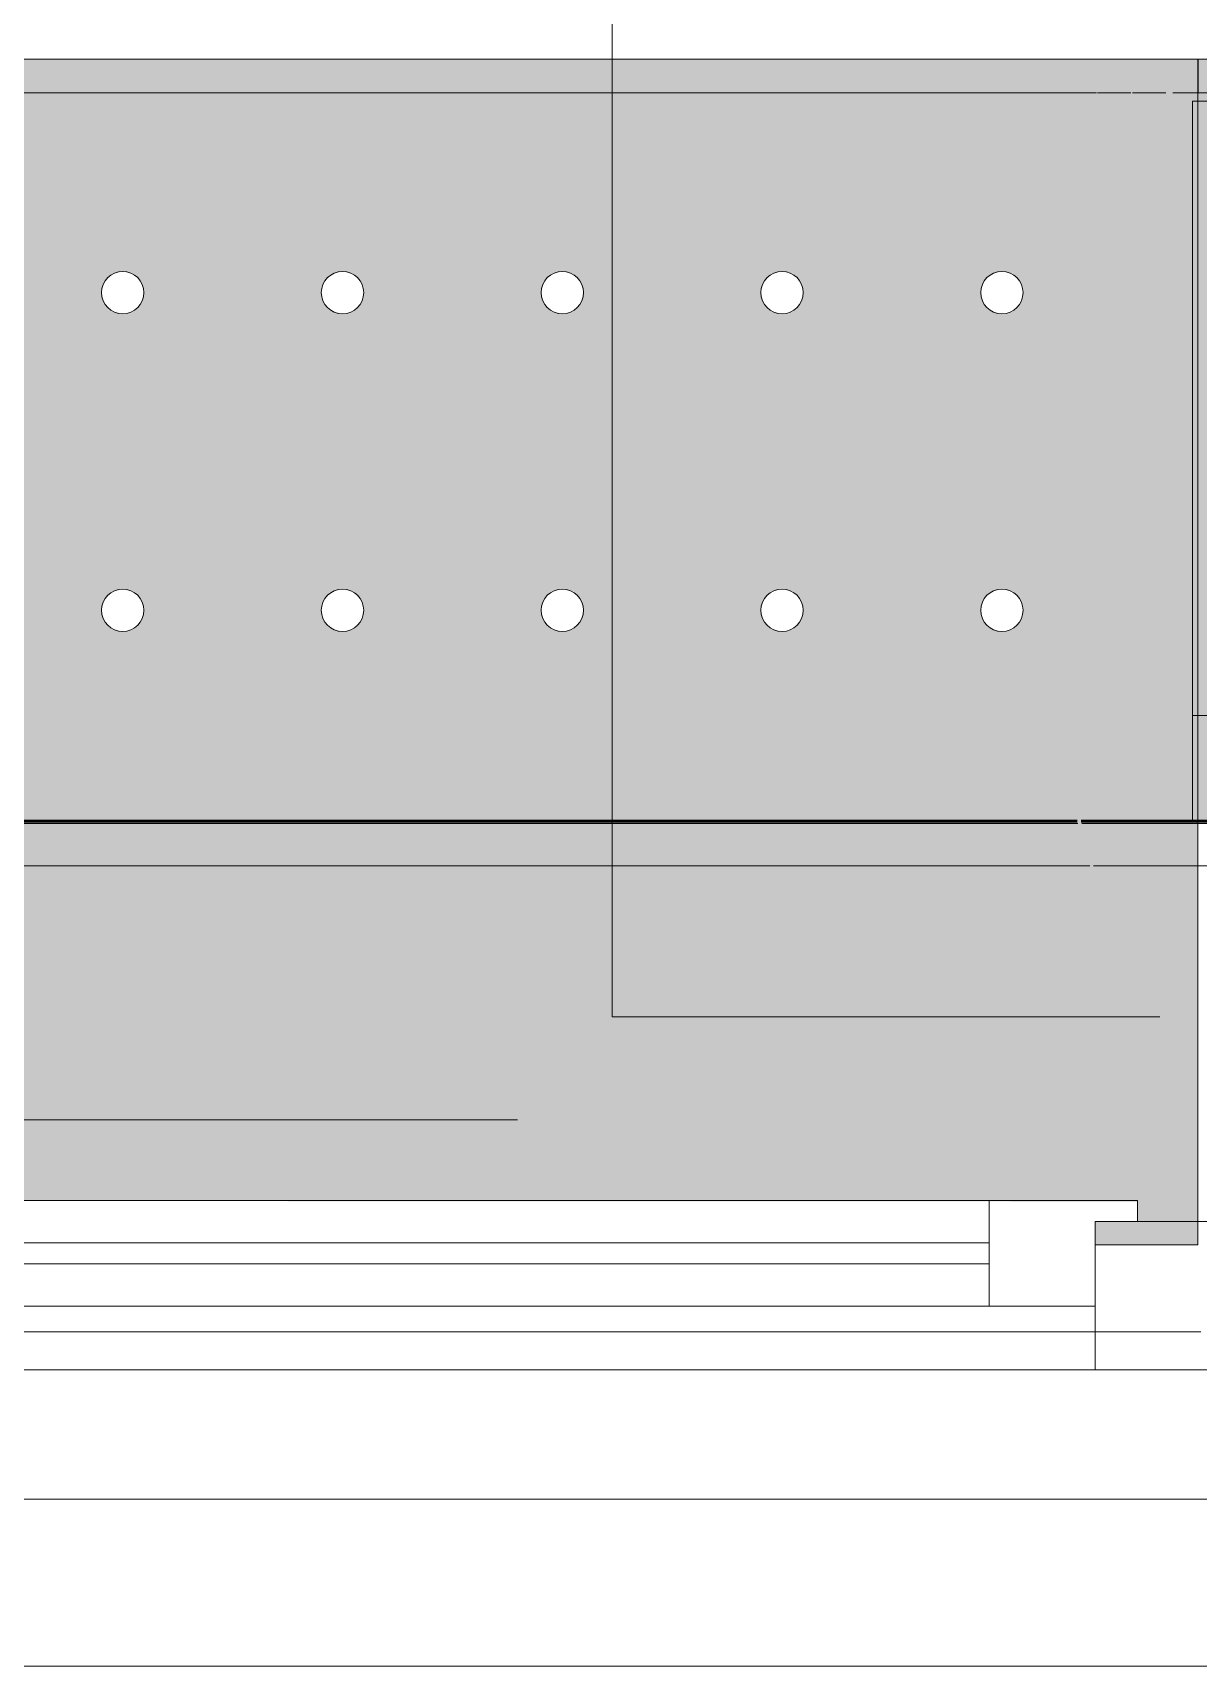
# Model space of a CAD drawing. Header units: millimetres. Extents: x 35144 to 233944, y -8553 to 29000.
# Drawn here: x 63139 to 63689, y -258 to 513 of the extents above; entities that cross this region are included whole.
import ezdxf

# ---------------------------------------------------------------- set-up
doc = ezdxf.new("R2010")
doc.units = ezdxf.units.MM
doc.linetypes.add('Осевая', pattern=[3175, 635, -476.25, 1587.5, -476.25])
for name, color, linetype, lineweight in [('A-GLAZ', 7, 'Continuous', 9), ('A-GLAZ-1', 7, 'Continuous', 13), ('A-WALL-IDEN', 7, 'Continuous', 9), ('Оси-2', 7, 'Осевая', 9)]:
    doc.layers.add(name, color=color, linetype=linetype, lineweight=lineweight)
for name, color, linetype, lineweight, true_color in [('A-WALL-1', 7, 'Continuous', 9, 0xc0c0c0), ('I-WALL-13', 7, 'Continuous', 53, 0xeaa7bf), ('I-WALL-7', 7, 'Continuous', 9, 0xcbc7bf), ('S-WALL-ANLY', 7, 'Continuous', 13, 0x008040), ('Знаки-1', 9, 'Continuous', 9, 0x808080), ('Знаки-2', 7, 'Continuous', 9, 0xc1bbaf), ('Знаки-4', 7, 'Continuous', 9, 0xaba79f), ('Знаки-5', 7, 'Continuous', 9, 0xd5cdbe), ('Знаки-6', 7, 'Continuous', 9, 0xd1cabb), ('Знаки-7', 7, 'Continuous', 9, 0xccc5b7), ('Знаки-8', 7, 'Continuous', 9, 0xd4ccbd)]:
    doc.layers.add(name, color=color, linetype=linetype, lineweight=lineweight, true_color=true_color)
doc.layers.add('Знаки-3', color=7, linetype='Continuous', lineweight=9, transparency=0.5)

# ---------------------------------------------------------------- blocks, each defined once
blk = doc.blocks.new('120_Окно_СКБ_2Ст - 120_Окно_СКБ_2Ст 2100х2500 _мал створка справа_-V49-План отделки стен 1 этажа в осях 17-23')
at = {"layer": 'A-GLAZ'}
for p, q in [((1050, -57), (-1050, -57)), ((-930, -107), (100, -107)), ((100, -117), (-930, -117)), ((-1030, -127), (-1028.52, -127)), ((-1028.52, -127), (-1025.49, -127)), ((-1024.91, -127), (-1021.17, -127)), ((-1020.98, -127), (-1017.24, -127)), ((-1017.04, -127), (-1013.3, -127)), ((-1013.18, -127), (-1000, -127))]:
    blk.add_line(p, q, dxfattribs=at)
at = {"layer": 'A-GLAZ-1'}
for p, q in [((-1050, -57), (-980, -57)), ((-980, -57), (-980, -127)), ((150, -87), (-980, -87)), ((-980, -87), (-980, -127)), ((-930, -137), (-930, -87)), ((-980, -127), (-1050, -127)), ((-980, -127), (-1000, -127)), ((-1000, -127), (-1000, -137)), ((-1000, -137), (170, -137)), ((170, -137), (-1000, -137))]:
    blk.add_line(p, q, dxfattribs=at)
blk = doc.blocks.new('Зашивка радиатора_ с перфорацией М5 - Зашивка радиатора_ с перфорацией М5-V61-План отделки стен 1 этажа в осях 17-23')
at = {"layer": 'Знаки-3'}
h = blk.add_hatch(color=256, dxfattribs=at)
h.paths.add_polyline_path([(1718.52, 380), (1698.52, 380), (1698.52, 369), (1718.52, 368.96), (1718.52, 359), (918.52, 359), (918.52, 369), (938.52, 369), (938.52, 380), (868.52, 380), (868.52, 369), (888.52, 369), (888.52, 359), (-281.48, 359.54), (-281.48, 369), (-261.48, 369), (-261.48, 380), (-310, 380), (-310, -179.94), (1748.52, -179), (1748.52, 201), (1750, 201), (1750, 221), (1748.52, 221), (1748.52, 380), (1724.33, 380)])
h.paths.add_polyline_path([(1650, 90.35), (1655, 89.02), (1658.66, 85.35), (1660, 80.35), (1658.66, 75.35), (1655, 71.69), (1650, 70.35), (1645, 71.69), (1641.34, 75.35), (1640, 80.35), (1641.34, 85.35), (1645, 89.02), (1647.41, 90.01)])
h.paths.add_polyline_path([(1546.25, 90.35), (1551.25, 89.02), (1554.91, 85.35), (1556.25, 80.35), (1554.91, 75.35), (1551.25, 71.69), (1546.25, 70.35), (1541.25, 71.69), (1537.59, 75.35), (1536.25, 80.35), (1537.59, 85.35), (1541.25, 89.02), (1543.66, 90.01)])
h.paths.add_polyline_path([(820, 90.35), (825, 89.02), (828.66, 85.35), (830, 80.35), (828.66, 75.35), (825, 71.69), (820, 70.35), (815, 71.69), (811.34, 75.35), (810, 80.35), (811.34, 85.35), (815, 89.02), (817.41, 90.01)])
h.paths.add_polyline_path([(612.5, 90.35), (617.5, 89.02), (621.16, 85.35), (622.5, 80.35), (621.16, 75.35), (617.5, 71.69), (612.5, 70.35), (607.5, 71.69), (603.84, 75.35), (602.5, 80.35), (603.84, 85.35), (607.5, 89.02), (611.09, 90.17)])
h.paths.add_polyline_path([(301.25, 90.35), (306.25, 89.02), (309.91, 85.35), (311.25, 80.35), (309.91, 75.35), (306.25, 71.69), (301.25, 70.35), (296.25, 71.69), (292.59, 75.35), (291.25, 80.35), (292.59, 85.35), (296.25, 89.02), (298.66, 90.01)])
h.paths.add_polyline_path([(508.75, 90.35), (513.75, 89.02), (517.41, 85.35), (518.75, 80.35), (517.41, 75.35), (513.75, 71.69), (508.75, 70.35), (503.75, 71.69), (500.09, 75.35), (498.75, 80.35), (500.09, 85.35), (503.75, 89.02), (506.16, 90.01)])
h.paths.add_polyline_path([(405, 90.35), (410, 89.02), (413.66, 85.35), (415, 80.35), (413.66, 75.35), (410, 71.69), (405, 70.35), (400, 71.69), (396.34, 75.35), (395, 80.35), (396.34, 85.35), (400, 89.02), (402.41, 90.01)])
h.paths.add_polyline_path([(1442.5, 90.35), (1447.5, 89.02), (1451.16, 85.35), (1452.5, 80.35), (1451.16, 75.35), (1447.5, 71.69), (1442.5, 70.35), (1437.5, 71.69), (1433.84, 75.35), (1432.5, 80.35), (1433.84, 85.35), (1437.5, 89.02), (1439.91, 90.01)])
h.paths.add_polyline_path([(1235, 90.35), (1240, 89.02), (1243.66, 85.35), (1245, 80.35), (1243.66, 75.35), (1240, 71.69), (1235, 70.35), (1230, 71.69), (1226.34, 75.35), (1225, 80.35), (1226.34, 85.35), (1230, 89.02), (1232.41, 90.01)])
h.paths.add_polyline_path([(1027.5, 90.35), (1032.5, 89.02), (1036.16, 85.35), (1037.5, 80.35), (1036.16, 75.35), (1032.5, 71.69), (1027.5, 70.35), (1022.5, 71.69), (1018.84, 75.35), (1017.5, 80.35), (1018.84, 85.35), (1022.5, 89.02), (1024.91, 90.01)])
h.paths.add_polyline_path([(923.75, 90.35), (928.75, 89.02), (932.41, 85.35), (933.75, 80.35), (932.41, 75.35), (928.75, 71.69), (923.75, 70.35), (918.75, 71.69), (915.09, 75.35), (913.75, 80.35), (915.09, 85.35), (918.75, 89.02), (921.16, 90.01)])
h.paths.add_polyline_path([(1338.75, 90.35), (1343.75, 89.02), (1347.41, 85.35), (1348.75, 80.35), (1347.41, 75.35), (1343.75, 71.69), (1338.75, 70.35), (1333.75, 71.69), (1330.09, 75.35), (1328.75, 80.35), (1330.09, 85.35), (1333.75, 89.02), (1336.16, 90.01)])
h.paths.add_polyline_path([(1131.25, 90.35), (1136.25, 89.02), (1139.91, 85.35), (1141.25, 80.35), (1139.91, 75.35), (1136.25, 71.69), (1131.25, 70.35), (1126.25, 71.69), (1122.59, 75.35), (1121.25, 80.35), (1122.59, 85.35), (1126.25, 89.02), (1128.66, 90.01)])
h.paths.add_polyline_path([(716.25, 90.35), (721.25, 89.02), (724.91, 85.35), (726.25, 80.35), (724.91, 75.35), (721.25, 71.69), (716.25, 70.35), (711.25, 71.69), (707.59, 75.35), (706.25, 80.35), (707.59, 85.35), (711.25, 89.02), (713.66, 90.01)])
h.paths.add_polyline_path([(197.5, 90.35), (202.5, 89.02), (206.16, 85.35), (207.5, 80.35), (206.16, 75.35), (202.5, 71.69), (197.5, 70.35), (192.5, 71.69), (188.84, 75.35), (187.5, 80.35), (188.84, 85.35), (192.5, 89.02), (194.91, 90.01)])
h.paths.add_polyline_path([(-113.75, 90.35), (-108.75, 89.02), (-105.09, 85.35), (-103.75, 80.35), (-105.09, 75.35), (-108.75, 71.69), (-113.75, 70.35), (-118.75, 71.69), (-122.41, 75.35), (-123.75, 80.35), (-122.41, 85.35), (-118.75, 89.02), (-116.34, 90.01)])
h.paths.add_polyline_path([(-217.5, 90.35), (-212.5, 89.02), (-208.84, 85.35), (-207.5, 80.35), (-208.84, 75.35), (-212.5, 71.69), (-217.5, 70.35), (-222.5, 71.69), (-226.16, 75.35), (-227.5, 80.35), (-226.16, 85.35), (-222.5, 89.02), (-220.09, 90.01)])
h.paths.add_polyline_path([(93.75, 90.35), (98.75, 89.02), (102.41, 85.35), (103.75, 80.35), (102.41, 75.35), (98.75, 71.69), (93.75, 70.35), (88.75, 71.69), (85.09, 75.35), (83.75, 80.35), (85.09, 85.35), (88.75, 89.02), (91.16, 90.01)])
h.paths.add_polyline_path([(-10, 90.35), (-5, 89.02), (-1.34, 85.35), (0, 80.35), (-1.34, 75.35), (-5, 71.69), (-10, 70.35), (-15, 71.69), (-18.66, 75.35), (-20, 80.35), (-18.66, 85.35), (-15, 89.02), (-12.59, 90.01)])
h.paths.add_polyline_path([(1442.5, -59.65), (1447.5, -60.98), (1451.16, -64.65), (1452.5, -69.65), (1451.16, -74.65), (1447.5, -78.31), (1442.5, -79.65), (1437.5, -78.31), (1433.84, -74.65), (1432.5, -69.65), (1433.84, -64.65), (1437.5, -60.98), (1439.91, -59.99)])
h.paths.add_polyline_path([(1650, -59.65), (1655, -60.98), (1658.66, -64.65), (1660, -69.65), (1658.66, -74.65), (1655, -78.31), (1650, -79.65), (1645, -78.31), (1641.34, -74.65), (1640, -69.65), (1641.34, -64.65), (1645, -60.98), (1647.41, -59.99)])
h.paths.add_polyline_path([(1546.25, -59.65), (1551.25, -60.98), (1554.91, -64.65), (1556.25, -69.65), (1554.91, -74.65), (1551.25, -78.31), (1546.25, -79.65), (1541.25, -78.31), (1537.59, -74.65), (1536.25, -69.65), (1537.59, -64.65), (1541.25, -60.98), (1543.66, -59.99)])
h.paths.add_polyline_path([(508.75, -59.65), (513.75, -60.98), (517.41, -64.65), (518.75, -69.65), (517.41, -74.65), (513.75, -78.31), (508.75, -79.65), (503.75, -78.31), (500.09, -74.65), (498.75, -69.65), (500.09, -64.65), (503.75, -60.98), (506.16, -59.99)])
h.paths.add_polyline_path([(1027.5, -59.65), (1032.5, -60.98), (1036.16, -64.65), (1037.5, -69.65), (1036.16, -74.65), (1032.5, -78.31), (1027.5, -79.65), (1022.5, -78.31), (1018.84, -74.65), (1017.5, -69.65), (1018.84, -64.65), (1022.5, -60.98), (1024.91, -59.99)])
h.paths.add_polyline_path([(716.25, -59.65), (721.25, -60.98), (724.91, -64.65), (726.25, -69.65), (724.91, -74.65), (721.25, -78.31), (716.25, -79.65), (711.25, -78.31), (707.59, -74.65), (706.25, -69.65), (707.59, -64.65), (711.25, -60.98), (713.66, -59.99)])
h.paths.add_polyline_path([(612.5, -59.65), (617.5, -60.98), (621.16, -64.65), (622.5, -69.65), (621.16, -74.65), (617.5, -78.31), (612.5, -79.65), (607.5, -78.31), (603.84, -74.65), (602.5, -69.65), (603.84, -64.65), (607.5, -60.98), (611.09, -59.83)])
h.paths.add_polyline_path([(1131.25, -59.65), (1136.25, -60.98), (1139.91, -64.65), (1141.25, -69.65), (1139.91, -74.65), (1136.25, -78.31), (1131.25, -79.65), (1126.25, -78.31), (1122.59, -74.65), (1121.25, -69.65), (1122.59, -64.65), (1126.25, -60.98), (1128.66, -59.99)])
h.paths.add_polyline_path([(197.5, -59.65), (202.5, -60.98), (206.16, -64.65), (207.5, -69.65), (206.16, -74.65), (202.5, -78.31), (197.5, -79.65), (192.5, -78.31), (188.84, -74.65), (187.5, -69.65), (188.84, -64.65), (192.5, -60.98), (194.91, -59.99)])
h.paths.add_polyline_path([(923.75, -59.65), (928.75, -60.98), (932.41, -64.65), (933.75, -69.65), (932.41, -74.65), (928.75, -78.31), (923.75, -79.65), (918.75, -78.31), (915.09, -74.65), (913.75, -69.65), (915.09, -64.65), (918.75, -60.98), (921.16, -59.99)])
h.paths.add_polyline_path([(301.25, -59.65), (306.25, -60.98), (309.91, -64.65), (311.25, -69.65), (309.91, -74.65), (306.25, -78.31), (301.25, -79.65), (296.25, -78.31), (292.59, -74.65), (291.25, -69.65), (292.59, -64.65), (296.25, -60.98), (298.66, -59.99)])
h.paths.add_polyline_path([(820, -59.65), (825, -60.98), (828.66, -64.65), (830, -69.65), (828.66, -74.65), (825, -78.31), (820, -79.65), (815, -78.31), (811.34, -74.65), (810, -69.65), (811.34, -64.65), (815, -60.98), (817.41, -59.99)])
h.paths.add_polyline_path([(1338.75, -59.65), (1343.75, -60.98), (1347.41, -64.65), (1348.75, -69.65), (1347.41, -74.65), (1343.75, -78.31), (1338.75, -79.65), (1333.75, -78.31), (1330.09, -74.65), (1328.75, -69.65), (1330.09, -64.65), (1333.75, -60.98), (1336.16, -59.99)])
h.paths.add_polyline_path([(405, -59.65), (410, -60.98), (413.66, -64.65), (415, -69.65), (413.66, -74.65), (410, -78.31), (405, -79.65), (400, -78.31), (396.34, -74.65), (395, -69.65), (396.34, -64.65), (400, -60.98), (402.41, -59.99)])
h.paths.add_polyline_path([(93.75, -59.65), (98.75, -60.98), (102.41, -64.65), (103.75, -69.65), (102.41, -74.65), (98.75, -78.31), (93.75, -79.65), (88.75, -78.31), (85.09, -74.65), (83.75, -69.65), (85.09, -64.65), (88.75, -60.98), (91.16, -59.99)])
h.paths.add_polyline_path([(1235, -59.65), (1240, -60.98), (1243.66, -64.65), (1245, -69.65), (1243.66, -74.65), (1240, -78.31), (1235, -79.65), (1230, -78.31), (1226.34, -74.65), (1225, -69.65), (1226.34, -64.65), (1230, -60.98), (1232.41, -59.99)])
h.paths.add_polyline_path([(-10, -59.65), (-5, -60.98), (-1.34, -64.65), (0, -69.65), (-1.34, -74.65), (-5, -78.31), (-10, -79.65), (-15, -78.31), (-18.66, -74.65), (-20, -69.65), (-18.66, -64.65), (-15, -60.98), (-12.59, -59.99)])
h.paths.add_polyline_path([(-217.5, -59.65), (-212.5, -60.98), (-208.84, -64.65), (-207.5, -69.65), (-208.84, -74.65), (-212.5, -78.31), (-217.5, -79.65), (-222.5, -78.31), (-226.16, -74.65), (-227.5, -69.65), (-226.16, -64.65), (-222.5, -60.98), (-220.09, -59.99)])
h.paths.add_polyline_path([(-113.75, -59.65), (-108.75, -60.98), (-105.09, -64.65), (-103.75, -69.65), (-105.09, -74.65), (-108.75, -78.31), (-113.75, -79.65), (-118.75, -78.31), (-122.41, -74.65), (-123.75, -69.65), (-122.41, -64.65), (-118.75, -60.98), (-116.34, -59.99)])
for points in [[(1735.6, -163.94), (-310, -163.94), (-310, -179.94), (1748.52, -179), (1748.52, -163.94), (1736.12, -163.94)], [(-185, -163.94), (-200, -164.51), (-199.32, -179.94), (-160, -179.94), (-160.68, -163.94), (-182.59, -163.94)], [(-185, -163.94), (-200, -164.51), (-199.32, -179.94), (-160, -179.94), (-160.68, -163.94), (-182.59, -163.94)], [(-180, -163.94), (-190, -163.94), (-189.66, -179.94), (-170, -179.94), (-170.34, -163.94), (-179.38, -163.94)], [(-188.66, -163.94), (-190, -163.94), (-189.66, -179.94), (-170, -179.94), (-170.34, -163.94), (-187.07, -163.94)], [(-65.86, -163.94), (-100, -163.94), (-99.32, -179.94), (-60, -179.94), (-60.68, -163.94), (-62.68, -163.94)], [(-100, -163.94), (-99.32, -179.94), (-60, -179.94), (-60.68, -163.94), (-99.32, -163.94)], [(-70, -163.94), (-90, -163.94), (-89.66, -179.94), (-70, -179.94)], [(-72.93, -163.94), (-90, -163.94), (-89.66, -179.94), (-70, -179.94), (-70.34, -163.94), (-71.34, -163.94)], [(5.86, -163.94), (0, -163.94), (0.68, -179.94), (40, -179.94), (39.32, -163.94), (10, -163.94)], [(28.66, -163.94), (0, -163.94), (0.68, -179.94), (40, -179.94), (39.32, -163.94), (29.66, -163.94)], [(27.07, -163.94), (10, -163.94), (10.34, -179.94), (30, -179.94), (29.66, -163.94), (28.66, -163.94)], [(20, -163.94), (10, -163.94), (10.34, -179.94), (30, -179.94), (29.66, -163.94), (22.59, -163.94)], [(100.68, -163.94), (100, -163.94), (100.68, -179.94), (140, -179.94), (139.32, -163.94), (102.68, -163.94)], [(128.66, -163.94), (100, -163.94), (100.68, -179.94), (140, -179.94), (139.32, -163.94), (129.66, -163.94)], [(110.34, -163.94), (110, -163.94), (110.34, -179.94), (130, -179.94), (129.66, -163.94), (111.34, -163.94)], [(127.07, -163.94), (110, -163.94), (110.34, -179.94), (130, -179.94), (129.66, -163.94), (128.66, -163.94)], [(200, -163.94), (200.68, -179.94), (240, -179.94), (239.32, -163.94), (200.68, -163.94)], [(210.34, -163.94), (200, -163.94), (200.68, -179.94), (240, -179.94), (239.32, -163.94), (211.34, -163.94)], [(210.34, -163.94), (210, -163.94), (210.34, -179.94), (230, -179.94), (229.66, -163.94), (211.34, -163.94)], [(227.07, -163.94), (210, -163.94), (210.34, -179.94), (230, -179.94), (229.66, -163.94), (228.66, -163.94)]]:
    blk.add_hatch(color=256, dxfattribs=at).paths.add_polyline_path(points)
at = {"layer": 'Знаки-1'}
for p, q in [((-261.48, 380), (-310, 380)), ((-310, 380), (-310, -179.94)), ((-310, -179.94), (1750, -179.94))]:
    blk.add_line(p, q, dxfattribs=at)
for centre, start, end in [((-217.5, 80.35), 0, 180), ((-113.75, 80.35), 0, 180), ((-10, 80.35), 0, 180), ((93.75, 80.35), 0, 180), ((197.5, 80.35), 0, 180), ((-217.5, 80.35), 180, 0), ((-113.75, 80.35), 180, 0), ((-10, 80.35), 180, 360), ((93.75, 80.35), 180, 0), ((197.5, 80.35), 180, 0), ((-217.5, -69.65), 0, 180), ((-113.75, -69.65), 0, 180), ((-10, -69.65), 0, 180), ((93.75, -69.65), 0, 180), ((197.5, -69.65), 0, 180), ((-217.5, -69.65), 180, 0), ((-113.75, -69.65), 180, 0), ((-10, -69.65), 180, 0), ((93.75, -69.65), 180, 0), ((197.5, -69.65), 180, 0)]:
    blk.add_arc(centre, 10, start, end, dxfattribs=at)
at = {"layer": 'Знаки-2'}
for p, q in [((-310, -179.94), (-310, 180)), ((-304.93, -163.94), (-310, -163.94)), ((-310, -163.94), (-310, -179.94)), ((-298.26, -163.94), (-304.86, -163.94)), ((-279.21, -163.94), (-294.88, -163.94)), ((-262.71, -163.94), (-278.39, -163.94)), ((-200, -163.94), (-262.14, -163.94)), ((-200, -163.94), (-190, -163.94)), ((-190, -163.94), (-200, -163.94)), ((-190, -163.94), (-180, -163.94)), ((-180, -163.94), (-190, -163.94)), ((-179.37, -163.94), (-170, -163.94)), ((-170, -163.94), (-179.37, -163.94)), ((-170, -163.94), (-162.8, -163.94)), ((-162.8, -163.94), (-170, -163.94)), ((-162.68, -163.94), (-160, -163.94)), ((-160, -163.94), (-162.68, -163.94)), ((-100, -163.94), (-160, -163.94)), ((-100, -163.94), (-60, -163.94)), ((-60, -163.94), (-100, -163.94)), ((0, -163.94), (-60, -163.94)), ((0, -163.94), (40, -163.94)), ((40, -163.94), (0, -163.94)), ((100, -163.94), (40, -163.94)), ((100, -163.94), (110, -163.94)), ((110, -163.94), (100, -163.94)), ((110, -163.94), (130, -163.94)), ((130, -163.94), (110, -163.94)), ((130, -163.94), (140, -163.94)), ((140, -163.94), (130, -163.94)), ((200, -163.94), (140, -163.94)), ((200, -163.94), (240, -163.94)), ((240, -163.94), (200, -163.94)), ((-310, -179.94), (-200, -179.94)), ((-200, -179.94), (-190, -179.94)), ((-190, -179.94), (-200, -179.94)), ((-190, -179.94), (-170, -179.94)), ((-170, -179.94), (-190, -179.94)), ((-170, -179.94), (-160, -179.94)), ((-160, -179.94), (-170, -179.94)), ((-160, -179.94), (-100, -179.94)), ((-100, -179.94), (-60, -179.94)), ((-60, -179.94), (-100, -179.94)), ((-60, -179.94), (0, -179.94)), ((0, -179.94), (40, -179.94)), ((40, -179.94), (0, -179.94)), ((40, -179.94), (100, -179.94)), ((100, -179.94), (110, -179.94)), ((110, -179.94), (100, -179.94)), ((110, -179.94), (130, -179.94)), ((130, -179.94), (110, -179.94)), ((130, -179.94), (140, -179.94)), ((140, -179.94), (130, -179.94)), ((140, -179.94), (200, -179.94)), ((200, -179.94), (240, -179.94)), ((240, -179.94), (200, -179.94))]:
    blk.add_line(p, q, dxfattribs=at)
at = {"layer": 'Знаки-4'}
for p, q in [((-310, 180), (-310, 380)), ((-310, 380), (-261.48, 380)), ((-310, -163.94), (-304.93, -163.94)), ((-304.86, -163.94), (-298.26, -163.94)), ((-294.88, -163.94), (-279.21, -163.94)), ((-278.39, -163.94), (-262.71, -163.94)), ((-262.14, -163.94), (1700.94, -163.94)), ((1750, -179.94), (-310, -179.94)), ((1750, -179.94), (-310, -179.94))]:
    blk.add_line(p, q, dxfattribs=at)
for centre, start, end in [((-217.5, 80.35), 0, 180), ((-113.75, 80.35), 0, 180), ((-10, 80.35), 0, 180), ((93.75, 80.35), 0, 180), ((197.5, 80.35), 0, 180), ((-217.5, 80.35), 180, 360), ((-113.75, 80.35), 180, 0), ((-10, 80.35), 180, 360), ((93.75, 80.35), 180, 360), ((197.5, 80.35), 180, 0), ((-217.5, -69.65), 0, 180), ((-113.75, -69.65), 0, 180), ((-10, -69.65), 0, 180), ((93.75, -69.65), 0, 180), ((197.5, -69.65), 0, 180), ((-217.5, -69.65), 180, 360), ((-113.75, -69.65), 180, 360), ((-10, -69.65), 180, 360), ((93.75, -69.65), 180, 360), ((197.5, -69.65), 180, 360)]:
    blk.add_arc(centre, 10, start, end, dxfattribs=at)
at = {"layer": 'Знаки-5'}
for p, q in [((-185.18, -163.94), (-188.66, -163.94)), ((-180, -163.94), (-185, -163.94)), ((-175, -163.94), (-179.38, -163.94)), ((-171.34, -163.94), (-174.82, -163.94)), ((-85.18, -163.94), (-88.66, -163.94)), ((-75, -163.94), (-85, -163.94)), ((-71.34, -163.94), (-74.82, -163.94)), ((14.82, -163.94), (11.34, -163.94)), ((25, -163.94), (15, -163.94)), ((28.66, -163.94), (25.18, -163.94)), ((114.82, -163.94), (111.34, -163.94)), ((125, -163.94), (115, -163.94)), ((128.66, -163.94), (125.18, -163.94)), ((214.82, -163.94), (211.34, -163.94)), ((225, -163.94), (215, -163.94)), ((228.66, -163.94), (225.18, -163.94)), ((-188.66, -179.94), (-185.18, -179.94)), ((-185, -179.94), (-175, -179.94)), ((-174.82, -179.94), (-171.34, -179.94)), ((-88.66, -179.94), (-85.18, -179.94)), ((-85, -179.94), (-75, -179.94)), ((-74.82, -179.94), (-71.34, -179.94)), ((11.34, -179.94), (14.82, -179.94)), ((15, -179.94), (25, -179.94)), ((25.18, -179.94), (28.66, -179.94)), ((111.34, -179.94), (114.82, -179.94)), ((115, -179.94), (125, -179.94)), ((125.18, -179.94), (128.66, -179.94)), ((211.34, -179.94), (214.82, -179.94)), ((215, -179.94), (225, -179.94)), ((225.18, -179.94), (228.66, -179.94))]:
    blk.add_line(p, q, dxfattribs=at)
at = {"layer": 'Знаки-6'}
for p, q in [((-190, -163.94), (-199.32, -163.94)), ((-190, -163.94), (-189.66, -163.94)), ((-188.66, -163.94), (-190, -163.94)), ((-189.66, -163.94), (-188.66, -163.94)), ((-188.66, -163.94), (-187.07, -163.94)), ((-187.07, -163.94), (-188.66, -163.94)), ((-187.07, -163.94), (-185.19, -163.94)), ((-185.19, -163.94), (-187.07, -163.94)), ((-185, -163.94), (-182.59, -163.94)), ((-180, -163.94), (-185, -163.94)), ((-182.59, -163.94), (-180, -163.94)), ((-179.37, -163.94), (-175, -163.94)), ((-177.41, -163.94), (-179.37, -163.94)), ((-175, -163.94), (-177.41, -163.94)), ((-174.81, -163.94), (-172.93, -163.94)), ((-171.34, -163.94), (-174.81, -163.94)), ((-172.93, -163.94), (-171.34, -163.94)), ((-171.34, -163.94), (-170, -163.94)), ((-170.34, -163.94), (-171.34, -163.94)), ((-170, -163.94), (-170.34, -163.94)), ((-162.83, -163.94), (-170, -163.94)), ((-160.68, -163.94), (-162.68, -163.94)), ((-90, -163.94), (-99.32, -163.94)), ((-90, -163.94), (-87.07, -163.94)), ((-87.07, -163.94), (-90, -163.94)), ((-87.07, -163.94), (-85.19, -163.94)), ((-85.19, -163.94), (-87.07, -163.94)), ((-85, -163.94), (-80, -163.94)), ((-75, -163.94), (-85, -163.94)), ((-80, -163.94), (-75, -163.94)), ((-74.81, -163.94), (-70, -163.94)), ((-70.34, -163.94), (-74.81, -163.94)), ((-70, -163.94), (-70.34, -163.94)), ((-60.68, -163.94), (-70, -163.94)), ((10, -163.94), (0.68, -163.94)), ((11.28, -163.94), (14.82, -163.94)), ((14.82, -163.94), (11.28, -163.94)), ((15, -163.94), (25, -163.94)), ((25, -163.94), (15, -163.94)), ((25.18, -163.94), (28.72, -163.94)), ((28.72, -163.94), (25.18, -163.94)), ((39.32, -163.94), (30, -163.94)), ((110, -163.94), (100.68, -163.94)), ((110, -163.94), (114.81, -163.94)), ((114.81, -163.94), (110, -163.94)), ((115, -163.94), (125, -163.94)), ((125, -163.94), (115, -163.94)), ((125.19, -163.94), (130, -163.94)), ((130, -163.94), (125.19, -163.94)), ((139.32, -163.94), (130, -163.94)), ((210, -163.94), (200.68, -163.94)), ((210, -163.94), (214.81, -163.94)), ((211.34, -163.94), (210, -163.94)), ((214.81, -163.94), (211.34, -163.94)), ((215, -163.94), (225, -163.94)), ((220, -163.94), (215, -163.94)), ((225, -163.94), (220, -163.94)), ((225.19, -163.94), (230, -163.94)), ((230, -163.94), (225.19, -163.94)), ((239.32, -163.94), (230, -163.94)), ((-199.32, -179.94), (-190, -179.94)), ((-190, -179.94), (-185.19, -179.94)), ((-185.19, -179.94), (-190, -179.94)), ((-185, -179.94), (-175, -179.94)), ((-175, -179.94), (-185, -179.94)), ((-174.81, -179.94), (-170, -179.94)), ((-170, -179.94), (-174.81, -179.94)), ((-170, -179.94), (-160.68, -179.94)), ((-99.32, -179.94), (-90, -179.94)), ((-90, -179.94), (-85.19, -179.94)), ((-85.19, -179.94), (-90, -179.94)), ((-85, -179.94), (-80, -179.94)), ((-80, -179.94), (-85, -179.94)), ((-80, -179.94), (-75, -179.94)), ((-75, -179.94), (-80, -179.94)), ((-74.81, -179.94), (-71.34, -179.94)), ((-70, -179.94), (-74.81, -179.94)), ((-71.34, -179.94), (-70, -179.94)), ((-70, -179.94), (-60.68, -179.94)), ((0.68, -179.94), (10, -179.94)), ((11.28, -179.94), (14.82, -179.94)), ((14.82, -179.94), (11.28, -179.94)), ((15, -179.94), (25, -179.94)), ((25, -179.94), (15, -179.94)), ((25.18, -179.94), (28.72, -179.94)), ((28.72, -179.94), (25.18, -179.94)), ((30, -179.94), (39.32, -179.94)), ((100.68, -179.94), (110, -179.94)), ((110, -179.94), (114.81, -179.94)), ((112.93, -179.94), (110, -179.94)), ((114.81, -179.94), (112.93, -179.94)), ((115, -179.94), (125, -179.94)), ((125, -179.94), (115, -179.94)), ((125.19, -179.94), (130, -179.94)), ((130, -179.94), (125.19, -179.94)), ((130, -179.94), (139.32, -179.94)), ((200.68, -179.94), (210, -179.94)), ((210, -179.94), (214.81, -179.94)), ((214.81, -179.94), (210, -179.94)), ((215, -179.94), (225, -179.94)), ((225, -179.94), (215, -179.94)), ((225.19, -179.94), (230, -179.94)), ((230, -179.94), (225.19, -179.94)), ((230, -179.94), (239.32, -179.94))]:
    blk.add_line(p, q, dxfattribs=at)
at = {"layer": 'Знаки-7'}
for p, q in [((-310, -163.94), (-310, -179.94)), ((-200, -163.94), (-190, -163.94)), ((-190, -163.94), (-200, -163.94)), ((-188.72, -163.94), (-185.18, -163.94)), ((-185.18, -163.94), (-188.72, -163.94)), ((-185, -163.94), (-180, -163.94)), ((-180, -163.94), (-185, -163.94)), ((-179.37, -163.94), (-175, -163.94)), ((-175, -163.94), (-179.37, -163.94)), ((-174.82, -163.94), (-171.28, -163.94)), ((-171.28, -163.94), (-174.82, -163.94)), ((-170, -163.94), (-162.8, -163.94)), ((-162.8, -163.94), (-170, -163.94)), ((-162.68, -163.94), (-160, -163.94)), ((-160, -163.94), (-162.68, -163.94)), ((-100, -163.94), (-90, -163.94)), ((-90, -163.94), (-100, -163.94)), ((-90, -163.94), (-85.19, -163.94)), ((-85.19, -163.94), (-90, -163.94)), ((-85, -163.94), (-75, -163.94)), ((-75, -163.94), (-85, -163.94)), ((-74.81, -163.94), (-70, -163.94)), ((-70, -163.94), (-74.81, -163.94)), ((-70, -163.94), (-60, -163.94)), ((-60, -163.94), (-70, -163.94)), ((0, -163.94), (10, -163.94)), ((10, -163.94), (0, -163.94)), ((10, -163.94), (14.81, -163.94)), ((14.81, -163.94), (10, -163.94)), ((15, -163.94), (25, -163.94)), ((25, -163.94), (15, -163.94)), ((25.19, -163.94), (30, -163.94)), ((30, -163.94), (25.19, -163.94)), ((30, -163.94), (40, -163.94)), ((40, -163.94), (30, -163.94)), ((100, -163.94), (110, -163.94)), ((110, -163.94), (100, -163.94)), ((111.28, -163.94), (114.82, -163.94)), ((114.82, -163.94), (111.28, -163.94)), ((115, -163.94), (125, -163.94)), ((125, -163.94), (115, -163.94)), ((125.18, -163.94), (128.72, -163.94)), ((128.72, -163.94), (125.18, -163.94)), ((130, -163.94), (140, -163.94)), ((140, -163.94), (130, -163.94)), ((200, -163.94), (210, -163.94)), ((210, -163.94), (200, -163.94)), ((210, -163.94), (214.81, -163.94)), ((214.81, -163.94), (210, -163.94)), ((215, -163.94), (225, -163.94)), ((225, -163.94), (215, -163.94)), ((225.19, -163.94), (230, -163.94)), ((230, -163.94), (225.19, -163.94)), ((230, -163.94), (240, -163.94)), ((240, -163.94), (230, -163.94)), ((-200, -179.94), (-190, -179.94)), ((-190, -179.94), (-200, -179.94)), ((-188.72, -179.94), (-185.18, -179.94)), ((-185.18, -179.94), (-188.72, -179.94)), ((-185, -179.94), (-175, -179.94)), ((-175, -179.94), (-185, -179.94)), ((-174.82, -179.94), (-171.28, -179.94)), ((-171.28, -179.94), (-174.82, -179.94)), ((-170, -179.94), (-160, -179.94)), ((-160, -179.94), (-170, -179.94)), ((-100, -179.94), (-90, -179.94)), ((-90, -179.94), (-100, -179.94)), ((-90, -179.94), (-85.19, -179.94)), ((-85.19, -179.94), (-90, -179.94)), ((-85, -179.94), (-75, -179.94)), ((-75, -179.94), (-85, -179.94)), ((-74.81, -179.94), (-70, -179.94)), ((-70, -179.94), (-74.81, -179.94)), ((-70, -179.94), (-60, -179.94)), ((-60, -179.94), (-70, -179.94)), ((0, -179.94), (10, -179.94)), ((10, -179.94), (0, -179.94)), ((10, -179.94), (14.81, -179.94)), ((14.81, -179.94), (10, -179.94)), ((15, -179.94), (25, -179.94)), ((25, -179.94), (15, -179.94)), ((25.19, -179.94), (30, -179.94)), ((30, -179.94), (25.19, -179.94)), ((30, -179.94), (40, -179.94)), ((40, -179.94), (30, -179.94)), ((100, -179.94), (110, -179.94)), ((105.86, -179.94), (100, -179.94)), ((110, -179.94), (105.86, -179.94)), ((111.28, -179.94), (114.82, -179.94)), ((114.82, -179.94), (111.28, -179.94)), ((115, -179.94), (125, -179.94)), ((125, -179.94), (115, -179.94)), ((125.18, -179.94), (128.72, -179.94)), ((128.72, -179.94), (125.18, -179.94)), ((130, -179.94), (140, -179.94)), ((140, -179.94), (130, -179.94)), ((200, -179.94), (200.68, -179.94)), ((210, -179.94), (200, -179.94)), ((200.68, -179.94), (210, -179.94)), ((210, -179.94), (214.81, -179.94)), ((214.81, -179.94), (210, -179.94)), ((215, -179.94), (225, -179.94)), ((225, -179.94), (215, -179.94)), ((225.19, -179.94), (230, -179.94)), ((230, -179.94), (225.19, -179.94)), ((230, -179.94), (240, -179.94)), ((240, -179.94), (230, -179.94))]:
    blk.add_line(p, q, dxfattribs=at)
at = {"layer": 'Знаки-8'}
for p, q in [((-188.72, -163.94), (-185.18, -163.94)), ((-185.18, -163.94), (-188.72, -163.94)), ((-185, -163.94), (-180, -163.94)), ((-180, -163.94), (-185, -163.94)), ((-179.37, -163.94), (-175, -163.94)), ((-175, -163.94), (-179.37, -163.94)), ((-174.82, -163.94), (-171.28, -163.94)), ((-171.28, -163.94), (-174.82, -163.94)), ((-88.72, -163.94), (-85.18, -163.94)), ((-85.18, -163.94), (-88.72, -163.94)), ((-85, -163.94), (-75, -163.94)), ((-75, -163.94), (-85, -163.94)), ((-74.82, -163.94), (-71.28, -163.94)), ((-71.28, -163.94), (-74.82, -163.94)), ((10, -163.94), (14.81, -163.94)), ((14.81, -163.94), (10, -163.94)), ((15, -163.94), (25, -163.94)), ((25, -163.94), (15, -163.94)), ((25.19, -163.94), (30, -163.94)), ((30, -163.94), (25.19, -163.94)), ((111.28, -163.94), (114.82, -163.94)), ((114.82, -163.94), (111.28, -163.94)), ((115, -163.94), (125, -163.94)), ((125, -163.94), (115, -163.94)), ((125.18, -163.94), (128.72, -163.94)), ((128.72, -163.94), (125.18, -163.94)), ((211.28, -163.94), (214.82, -163.94)), ((214.82, -163.94), (211.28, -163.94)), ((215, -163.94), (225, -163.94)), ((225, -163.94), (215, -163.94)), ((225.18, -163.94), (228.72, -163.94)), ((228.72, -163.94), (225.18, -163.94)), ((-188.72, -179.94), (-185.18, -179.94)), ((-185.18, -179.94), (-188.72, -179.94)), ((-185, -179.94), (-175, -179.94)), ((-175, -179.94), (-185, -179.94)), ((-174.82, -179.94), (-171.28, -179.94)), ((-171.28, -179.94), (-174.82, -179.94)), ((-88.72, -179.94), (-85.18, -179.94)), ((-85.18, -179.94), (-88.72, -179.94)), ((-85, -179.94), (-75, -179.94)), ((-75, -179.94), (-85, -179.94)), ((-74.82, -179.94), (-71.28, -179.94)), ((-71.28, -179.94), (-74.82, -179.94)), ((10, -179.94), (12.93, -179.94)), ((14.81, -179.94), (10, -179.94)), ((12.93, -179.94), (14.81, -179.94)), ((15, -179.94), (17.41, -179.94)), ((25, -179.94), (15, -179.94)), ((17.41, -179.94), (20, -179.94)), ((20, -179.94), (22.59, -179.94)), ((22.59, -179.94), (25, -179.94)), ((25.19, -179.94), (27.07, -179.94)), ((30, -179.94), (25.19, -179.94)), ((27.07, -179.94), (28.66, -179.94)), ((28.66, -179.94), (29.66, -179.94)), ((29.66, -179.94), (30, -179.94)), ((111.28, -179.94), (114.82, -179.94)), ((114.82, -179.94), (111.28, -179.94)), ((115, -179.94), (125, -179.94)), ((125, -179.94), (115, -179.94)), ((125.18, -179.94), (128.72, -179.94)), ((128.72, -179.94), (125.18, -179.94)), ((211.28, -179.94), (214.82, -179.94)), ((214.82, -179.94), (211.28, -179.94)), ((215, -179.94), (225, -179.94)), ((225, -179.94), (215, -179.94)), ((225.18, -179.94), (228.72, -179.94)), ((228.72, -179.94), (225.18, -179.94))]:
    blk.add_line(p, q, dxfattribs=at)
blk = doc.blocks.new('Зашивка без перфорации М3 - М3_10-30988418-План отделки стен 1 этажа в осях 17-23')
at = {"layer": 'Знаки-3'}
for points in [[(-430, 180), (-430, -179.94), (160.24, -179.94), (160.24, 180), (-402.99, 180)], [(-31.91, -163.94), (-430, -163.94), (-430, -179.94), (160, -179.94), (160, -163.94), (153.63, -163.94)]]:
    blk.add_hatch(color=256, dxfattribs=at).paths.add_polyline_path(points)
at = {"layer": 'Знаки-1'}
for p, q in [((160.24, 180), (-430, 180)), ((-430, 180), (-430, -179.94)), ((160.24, -179.94), (160.24, 180)), ((-430, -179.94), (160.24, -179.94))]:
    blk.add_line(p, q, dxfattribs=at)
at = {"layer": 'Знаки-2'}
for p, q in [((-430, -179.94), (-430, 180)), ((160.24, 180), (160.24, -179.94)), ((160, -163.94), (-430, -163.94)), ((-430, -163.94), (-430, -179.94)), ((160, -163.94), (160, -179.94)), ((-430, -179.94), (160, -179.94))]:
    blk.add_line(p, q, dxfattribs=at)
at = {"layer": 'Знаки-4'}
for p, q in [((-430, 180), (160.24, 180)), ((-430, -163.94), (160, -163.94)), ((160, -179.94), (160, -163.94)), ((160.24, -179.94), (-430, -179.94)), ((160, -179.94), (-430, -179.94))]:
    blk.add_line(p, q, dxfattribs=at)
at = {"layer": 'Знаки-7'}
blk.add_line((-430, -163.94), (-430, -179.94), dxfattribs=at)
blk = doc.blocks.new('Зашивка_ опоясывающая панель - Зашивка_ опоясывающая панель-V80-План отделки стен 1 этажа в осях 17-23')
at = {"layer": 'Знаки-3'}
for points in [[(-425.59, -110), (-406, -110), (-406, 180), (-430, 180), (-430, -110), (-426.72, -110)], [(-426.72, -160), (-406, -160), (-406, 180), (-430, 180), (-430, -160)]]:
    blk.add_hatch(color=256, dxfattribs=at).paths.add_polyline_path(points)
at = {"layer": 'Знаки-2'}
for p, q in [((-430, 180), (-430, -110)), ((-430, -110), (-430, 180)), ((-430, 180), (-406, 180)), ((-430, 180), (-406, 180)), ((-406, 180), (-406, -110)), ((-406, -110), (-406, 180)), ((-430, -110), (-430, -160)), ((-430, -110), (-406, -110)), ((-430, -110), (-406, -110)), ((-406, -160), (-406, -110)), ((-406, -160), (-430, -160))]:
    blk.add_line(p, q, dxfattribs=at)
at = {"layer": 'Знаки-4'}
for p, q in [((-430, -160), (-430, 180)), ((-430, 180), (-406, 180)), ((-406, 180), (-406, -160)), ((-430, -160), (-406, -160))]:
    blk.add_line(p, q, dxfattribs=at)
at = {"layer": 'Знаки-7'}
for p, q in [((-430, 180), (-430, -110)), ((-430, 180), (-406, 180)), ((-406, -110), (-406, 180))]:
    blk.add_line(p, q, dxfattribs=at)

msp = doc.modelspace()

# ---------------------------------------------------------------- linework, layer by layer
at = {"layer": 'A-WALL-1'}
for p, q in [((61630, -100), (63690, -100)), ((64260, -258), (49060, -258))]:
    msp.add_line(p, q, dxfattribs=at)
at = {"layer": 'A-WALL-IDEN'}
for p, q in [((63412.1, 48.65), (63412.1, 674.45)), ((63670.63, 48.65), (63412.1, 48.65))]:
    msp.add_line(p, q, dxfattribs=at)
at = {"layer": 'I-WALL-13'}
for p, q in [((61840.85, 141), (63631.61, 141)), ((63633.45, 141), (63710, 141))]:
    msp.add_line(p, q, dxfattribs=at)
at = {"layer": 'I-WALL-7'}
for p, q in [((61839.78, 140), (63631.89, 140)), ((63633.73, 140), (65160, 140)), ((61684.01, 120), (63637.58, 120)), ((65410, 120), (63639.23, 120))]:
    msp.add_line(p, q, dxfattribs=at)
at = {"layer": 'S-WALL-ANLY'}
msp.add_line((63710, -179), (61610, -179), dxfattribs=at)
at = {"layer": 'Оси-2'}
msp.add_line((38443.67, 0), (82200, 0), dxfattribs=at)

# ---------------------------------------------------------------- block references
at = {"layer": 'A-GLAZ', "rotation": 180}
msp.add_blockref('120_Окно_СКБ_2Ст - 120_Окно_СКБ_2Ст 2100х2500 _мал створка справа_-V49-План отделки стен 1 этажа в осях 17-23', (62660, -175), dxfattribs=at)
at = {"layer": 'Знаки-2', "rotation": 180}
msp.add_blockref('Зашивка без перфорации М3 - М3_10-30988418-План отделки стен 1 этажа в осях 17-23', (63848.76, 321), dxfattribs=at)
at = {"layer": 'Знаки-4'}
msp.add_blockref('Зашивка_ опоясывающая панель - Зашивка_ опоясывающая панель-V80-План отделки стен 1 этажа в осях 17-23', (64116, 301), dxfattribs=at)
at = {"layer": 'Знаки-7', "rotation": 180}
msp.add_blockref('Зашивка радиатора_ с перфорацией М5 - Зашивка радиатора_ с перфорацией М5-V61-План отделки стен 1 этажа в осях 17-23', (63378.52, 321), dxfattribs=at)

doc.saveas('drawing.dxf')
